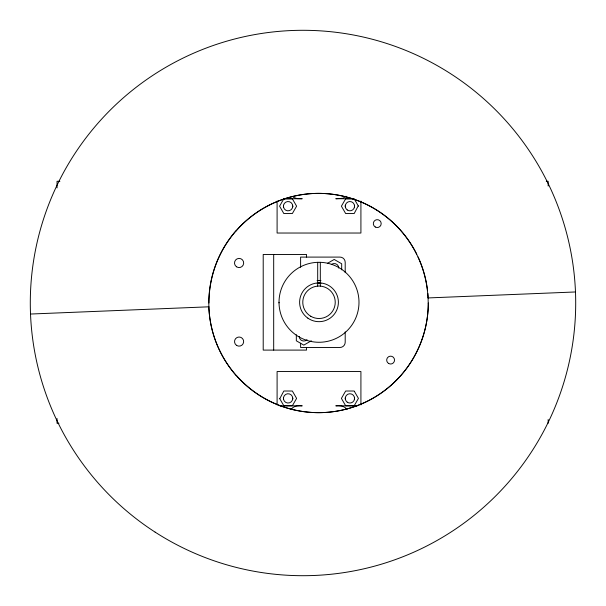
<?xml version="1.0" encoding="UTF-8"?>
<svg xmlns="http://www.w3.org/2000/svg" width="606" height="606" viewBox="0 0 606 606"><rect width="100%" height="100%" fill="white"/><g stroke="black" fill="none" stroke-linecap="round" stroke-linejoin="round"><path stroke-width="0.91" d="M283.441 206.176L283.532 205.275L283.532 207.085M292.743 206.176A4.651 4.651 0 0 1 285.767 210.206A4.651 4.651 0 0 1 285.767 202.154A4.651 4.651 0 0 1 292.743 206.176L292.653 207.085L292.653 205.275M292.743 398.392A4.651 4.651 0 0 1 285.767 402.414A4.651 4.651 0 0 1 285.767 394.362A4.651 4.651 0 0 1 292.743 398.392L292.653 399.301L292.653 397.483M345.268 206.176L345.359 205.275L345.359 207.085M345.359 399.301L345.337 397.688M354.571 398.392L354.48 399.301L354.502 397.756M283.51 397.756L283.532 399.301M283.51 397.688L283.464 398.596M345.268 398.392L345.329 397.756M279.578 398.392L283.835 405.762L292.35 405.762L296.607 398.392L292.35 391.014L283.835 391.014L279.767 398.71M358.244 205.858L354.177 213.554L345.662 213.554L341.405 206.176L345.662 198.806L353.23 198.806M291.092 409.633C293.221 405.823 298.273 405.361 302.205 405.831L279.881 405.831M233.931 233.143L231.113 236.711A109.565 109.353 -90 0 0 208.812 303L208.881 306.81A109.58 109.368 89.6 0 0 235.704 374.932L236.166 375.478M234.227 232.795L235.696 231.068M346.071 196.291L342.905 198.276L335.807 198.738L353.48 198.738M327.46 263.345L334.201 259.451L341.686 263.777L341.686 269.829M311.302 340.792L303.811 345.117L296.326 340.792L296.326 334.739M317.211 283.252L320.968 283.275M30.52 314.037L208.881 306.81M575.48 291.963L428.094 297.932L428.207 303M59.88 181.292L57.04 181.292L57.04 187.905M546.264 181.292L548.157 181.292L548.157 186.019M283.6 198.738L302.205 198.738L297.061 198.601L293.455 197.359M292.35 198.806L283.835 198.806L279.578 206.176L283.835 213.554L292.35 213.554L296.607 206.176L292.448 198.973M354.177 391.014L345.662 391.014L341.405 398.392L345.662 405.762L354.177 405.762L358.434 398.392L354.358 391.34M357.199 405.831L335.807 405.831C339.739 405.361 344.791 405.823 346.92 409.633M58.933 423.276L57.04 423.276L57.04 418.549M354.177 198.806L358.434 206.176M279.025 302.902L279.025 302.288M548.157 419.496L548.157 423.276M360.918 201.078L360.918 233.03L277.094 233.03L277.094 201.078M360.918 404.899L360.918 371.539L277.094 371.539L277.094 404.899M345.2 272.677L345.2 262.337A5.242 5.242 0 0 0 339.966 257.095L300.606 257.095L300.606 267.322M345.2 331.891L345.2 342.238A5.242 5.242 0 0 1 339.966 347.473L300.606 347.473L300.606 343.269M320.316 262.322L320.316 286.108M317.695 262.322L317.695 286.108M306.53 257.095L306.53 254.475L263.209 254.475L263.209 350.094L306.53 350.094L306.53 347.473M273.685 254.475L273.685 350.094M208.828 306.81A109.8 109.588 88.5 0 0 307.424 412.08A109.837 109.618 90 0 0 428.29 303A109.891 109.656 90 0 1 236.302 375.349M208.926 303A109.807 109.61 -90 0 1 316.006 193.405A109.807 109.61 -90 0 1 428.01 297.94M235.848 231.197A109.86 109.648 -89.5 0 1 416.769 254.24M418.087 256.974A109.86 109.648 -89.5 0 1 427.525 290.372M427.836 293.387A109.86 109.648 -89.5 0 1 428.147 297.932M331.293 264.557A4.583 4.583 0 0 1 338.784 268.094M307.053 339.716A4.583 4.583 0 0 1 299.228 336.474M317.052 280.631A21.74 21.74 0 0 1 320.96 280.631M317.286 283.237A19.127 19.127 0 0 1 320.725 283.237M354.571 206.176L354.48 207.085L354.48 205.275L354.571 206.176M155.128 532.129A272.7 272.7 0 0 0 575.367 316.491A272.7 272.7 0 0 0 178.505 60.373A272.7 272.7 0 0 0 155.128 532.129M347.246 402.195A4.651 4.651 0 0 0 354.548 398.809A4.651 4.651 0 0 0 347.965 394.173A4.651 4.651 0 0 0 347.246 402.195M347.246 209.979A4.651 4.651 0 0 0 354.548 206.593A4.651 4.651 0 0 0 347.965 201.957A4.651 4.651 0 0 0 347.246 209.979M236.522 266.791A4.59 4.59 0 0 0 243.673 263.322A4.59 4.59 0 0 0 237.09 258.86A4.59 4.59 0 0 0 236.522 266.791M236.469 345.314A4.56 4.56 0 0 0 243.642 341.989A4.56 4.56 0 0 0 237.181 337.436A4.56 4.56 0 0 0 236.469 345.314M388.651 363.494A3.931 3.931 0 0 0 394.544 360.093A3.931 3.931 0 0 0 388.651 356.684A3.931 3.931 0 0 0 388.651 363.494M375.288 227.008A3.931 3.931 0 0 0 381.189 223.606A3.931 3.931 0 0 0 375.288 220.198A3.931 3.931 0 0 0 375.288 227.008M298.447 336.58A39.981 39.981 0 0 0 358.987 302.939A39.981 39.981 0 0 0 299.584 267.337A39.981 39.981 0 0 0 298.447 336.58M307.84 318.135A19.384 19.384 0 0 0 338.315 304.03A19.384 19.384 0 0 0 310.863 284.691A19.384 19.384 0 0 0 307.84 318.135M310.764 316.264A16.233 16.233 0 0 0 335.239 302.432A16.233 16.233 0 0 0 311.022 288.153A16.233 16.233 0 0 0 310.764 316.264"/></g></svg>
